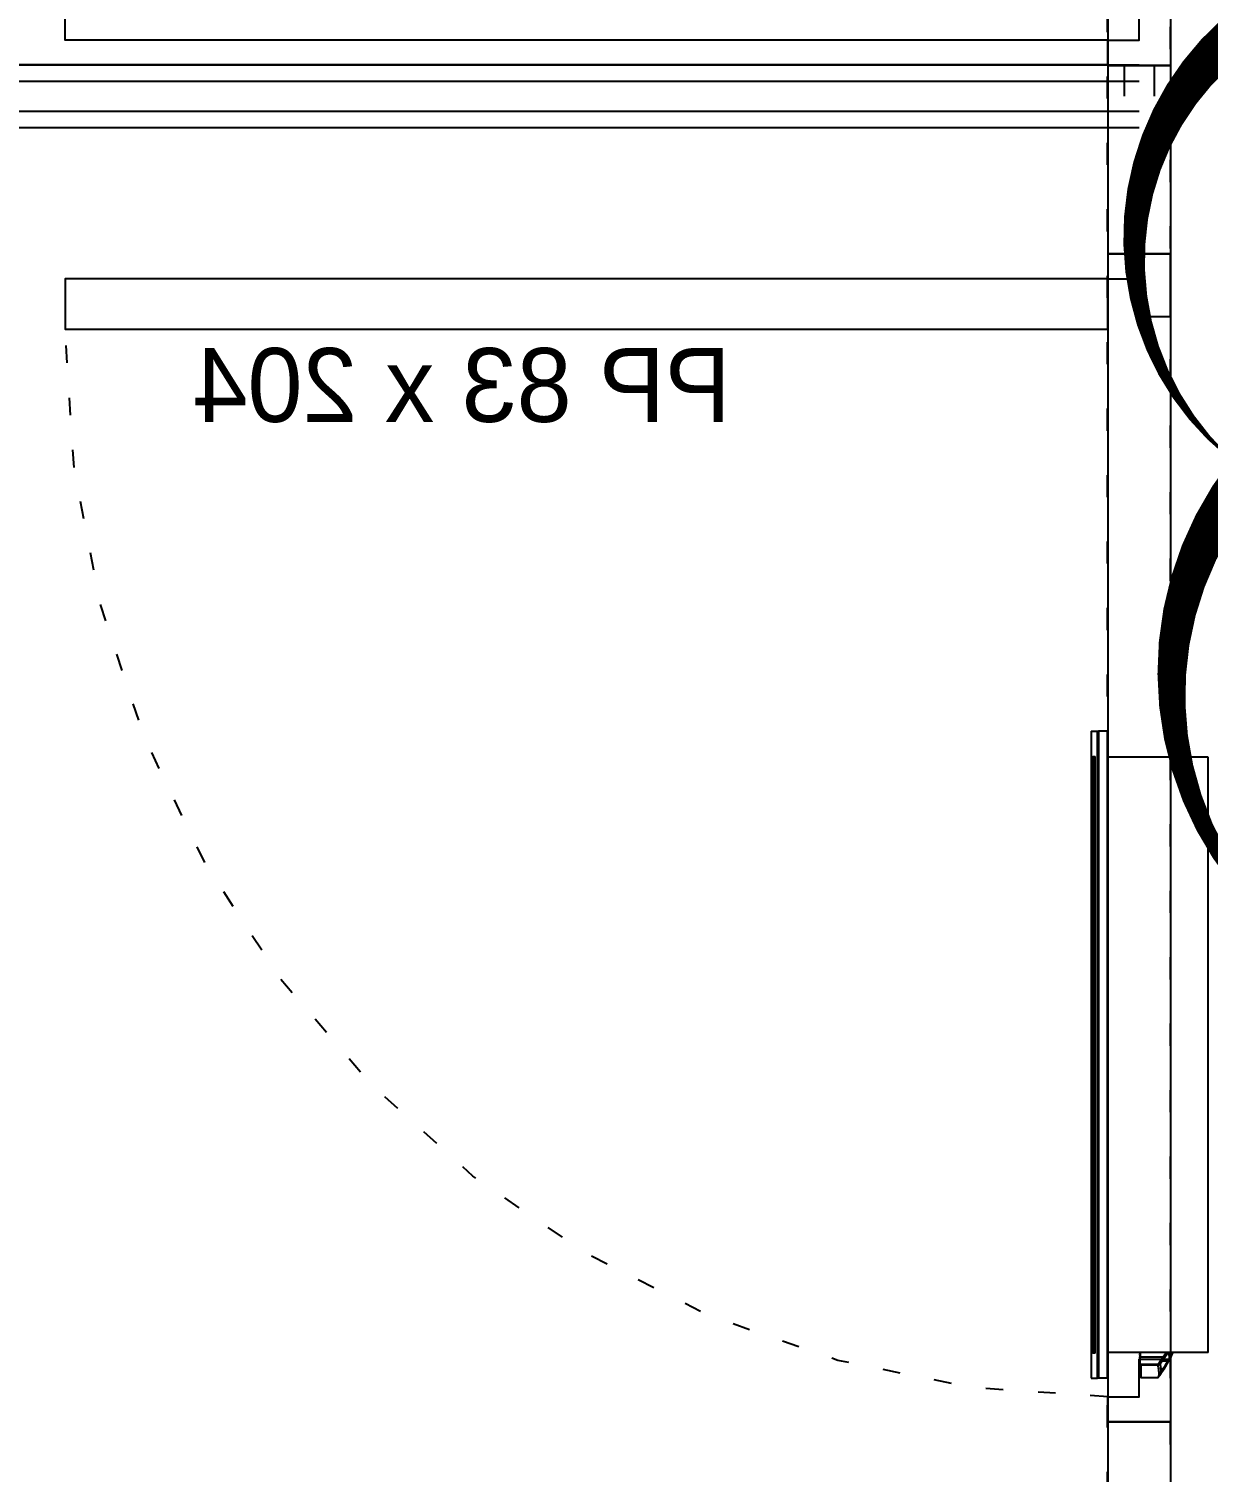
# Model space of a CAD drawing. Header units: centimetres. Extents: x 2648 to 12729, y 1890 to 6224.
# Drawn here: x 6400 to 6493.9, y 3929.4 to 4044.3 of the extents above; entities that cross this region are included whole.
import ezdxf

# ---------------------------------------------------------------- set-up
doc = ezdxf.new("R2010")
doc.units = ezdxf.units.CM
doc.linetypes.add('Style de ligne -18', pattern=[0.164042, 0.054681, -0.109361])
doc.linetypes.add('Style de ligne -5', pattern=[0.20828, 0.069425, -0.138855])
for name, color, linetype in [('B aménagement intérieur', 252, 'Continuous'), ('B Faux plafonds', 9, 'Continuous'), ('B Général', 252, 'Continuous'), ('C ANNOTATIONS-prestations', 252, 'Continuous'), ('D SURFACES-shab', 252, 'Continuous'), ('F REMPLISSAGE-vert clair', 252, 'Continuous'), ('F REMPLISSAGE-vert foncé', 252, 'Continuous'), ('prlm-MOD', 64, 'Continuous')]:
    doc.layers.add(name, color=color, linetype=linetype)
doc.layers.add('prlm-CHAUFF', color=4, linetype='Continuous', lineweight=25)
doc.layers.add('prlm-ELEC-CFO', color=10, linetype='Continuous', lineweight=25)
doc.styles.add('Eurostile', font='Eurosti.TTF')

# ---------------------------------------------------------------- blocks, each defined once
blk = doc.blocks.new('A 80.PP 80')
at = {"layer": 'B Général', "flags": 128}
blk.add_lwpolyline([(-43, 2.5), (-43, 85.5), (-39, 85.5), (-39, 2.5)], close=True, dxfattribs=at)
at = {"layer": 'B Général', "linetype": 'Style de ligne -18', "ltscale": 25.4, "flags": 128}
blk.add_lwpolyline([(46, 2.5), (45.27, 13.33), (43.1, 23.98), (39.53, 34.26), (34.61, 44), (28.44, 53.03), (21.1, 61.19), (12.74, 68.35), (3.5, 74.38), (-6.47, 79.18), (-17, 82.67), (-27.91, 84.79), (-39, 85.5)], dxfattribs=at)
at = {"layer": 'B Général', "linetype": 'Continuous', "flags": 128}
for points in [[(-45, 2.5), (-43, 2.5), (-43, 0), (-40, 0), (-40, -2.5), (-45, -2.5)], [(48, 2.5), (46, 2.5), (46, 0), (43, 0), (43, -2.5), (48, -2.5), (48, -2.5), (48, -2.5), (48, 1.79), (48, 1.79)]]:
    blk.add_lwpolyline(points, close=True, dxfattribs=at)
at = {"layer": 'C ANNOTATIONS-prestations', "insert": (-37.5, 32.5), "char_height": 5.8825, "attachment_point": 1, "rotation": 90, "line_spacing_factor": 0.894142, "style": 'Eurostile'}
blk.add_mtext('PP 83 x 204', dxfattribs=at)
blk = doc.blocks.new('A 80.Groupe-11-1')
at = {"layer": 'B aménagement intérieur', "linetype": 'Continuous'}
for p, q in [((6277.26, 4041.44), (6488.39, 4041.44)), ((6390.89, 4036.44), (6488.39, 4036.44))]:
    blk.add_line(p, q, dxfattribs=at)
at = {"layer": 'B Général', "linetype": 'Continuous'}
for p, q in [((6485.89, 4041.39), (6485.89, 4038.94)), ((6485.89, 4041.39), (6490.89, 4041.39)), ((6490.89, 4041.39), (6490.89, 4038.94)), ((6485.89, 4038.94), (6485.89, 4026.39)), ((6485.89, 4038.94), (6485.89, 4026.39)), ((6490.89, 4038.94), (6490.89, 4026.39)), ((6490.89, 4038.94), (6490.89, 4026.39)), ((6485.89, 4026.39), (6490.89, 4026.39)), ((6485.89, 3933.39), (6485.89, 3551.64)), ((6485.89, 3933.39), (6485.89, 3551.64)), ((6485.89, 3933.39), (6490.89, 3933.39)), ((6490.89, 3933.39), (6490.89, 3551.64)), ((6490.89, 3933.39), (6490.89, 3926.39))]:
    blk.add_line(p, q, dxfattribs=at)
at = {"layer": 'D SURFACES-shab', "flags": 128}
for points in [[(6280.86, 4127.43), (6225.91, 4127.43), (6225.89, 4282.39), (6485.89, 4282.39), (6485.89, 4041.44), (6280.83, 4041.44)], [(6588.81, 4134.39), (6490.89, 4134.39), (6490.89, 3926.39), (6598.81, 3926.39), (6598.81, 4016.26), (6588.81, 4016.26)], [(6485.89, 3551.39), (6225.89, 3551.39), (6225.89, 4036.44), (6385.89, 4036.44), (6385.89, 3971.44), (6390.89, 3971.44), (6390.89, 4036.44), (6485.89, 4036.44)]]:
    blk.add_lwpolyline(points, close=True, dxfattribs=at)
at = {"layer": 'F REMPLISSAGE-vert clair'}
for p, q in [((6487.19, 4041.39), (6487.19, 4038.94)), ((6489.59, 4041.39), (6489.59, 4038.94)), ((6277.26, 4040.14), (6488.39, 4040.14)), ((6277.26, 4037.74), (6488.39, 4037.74))]:
    blk.add_line(p, q, dxfattribs=at)
at = {"layer": 'F REMPLISSAGE-vert foncé', "linetype": 'Continuous'}
for p, q in [((6277.26, 4041.44), (6488.39, 4041.44)), ((6485.89, 4041.39), (6485.89, 4038.94)), ((6490.89, 4041.39), (6490.89, 4038.94)), ((6277.26, 4036.44), (6488.39, 4036.44))]:
    blk.add_line(p, q, dxfattribs=at)
at = {"layer": 'F REMPLISSAGE-vert foncé'}
for p, q in [((6487.19, 4041.39), (6487.19, 4038.94)), ((6489.59, 4041.39), (6489.59, 4038.94)), ((6277.26, 4040.14), (6488.39, 4040.14)), ((6277.26, 4037.74), (6488.39, 4037.74))]:
    blk.add_line(p, q, dxfattribs=at)
at = {"layer": 'B aménagement intérieur', "rotation": 90}
blk.add_blockref('A 80.PP 80', (6488.39, 4086.39), dxfattribs=at)
at = {"layer": 'B aménagement intérieur', "xscale": -1, "rotation": 90}
blk.add_blockref('A 80.PP 80', (6488.39, 3981.39), dxfattribs=at)
blk = doc.blocks.new('xi.SA')
at = {"layer": 'prlm-ELEC-CFO', "color": 0}
blk.add_lwpolyline([(0.2, -1.28), (5.5, 5.28)], dxfattribs=at)
blk.add_circle((-2, -4), 3.5, dxfattribs=at)

msp = doc.modelspace()

# ---------------------------------------------------------------- linework, layer by layer
at = {"layer": 'B Faux plafonds', "linetype": 'Style de ligne -5', "ltscale": 25.4, "flags": 128}
for points in [[(6786.777, 3551.389), (6786.777, 3921.389), (6485.888, 3921.389), (6485.888, 4282.389), (6225.888, 4282.389), (6226.49, 4127.408), (6281.428, 4127.458), (6280.791, 4036.469), (6225.853, 4036.419), (6225.888, 3551.389)], [(6490.888, 4134.389), (6490.852, 3926.389), (6585.775, 3926.389), (6585.788, 3998.373), (6585.811, 3998.373), (6585.811, 4083.998), (6585.803, 4083.998), (6585.811, 4134.389)]]:
    msp.add_lwpolyline(points, close=True, dxfattribs=at)
at = {"layer": 'prlm-CHAUFF', "ltscale": 50}
for p, q in [((6484.588, 3988.372), (6485.078, 3988.372)), ((6484.588, 3988.372), (6484.588, 3936.872)), ((6485.078, 3936.872), (6485.078, 3988.372)), ((6485.078, 3988.372), (6485.156, 3988.372)), ((6485.888, 3988.372), (6485.156, 3988.372)), ((6485.156, 3988.372), (6485.156, 3936.872)), ((6485.888, 3936.872), (6485.888, 3988.372)), ((6484.589, 3986.372), (6484.589, 3938.872)), ((6484.589, 3986.372), (6484.596, 3986.372)), ((6484.596, 3986.35), (6484.589, 3986.372)), ((6484.596, 3938.872), (6484.596, 3986.372)), ((6484.608, 3986.372), (6484.608, 3938.872)), ((6484.608, 3986.372), (6484.63, 3986.372)), ((6484.63, 3986.305), (6484.608, 3986.372)), ((6484.63, 3938.872), (6484.63, 3986.372)), ((6484.654, 3986.372), (6484.654, 3938.872)), ((6484.654, 3986.372), (6484.691, 3986.372)), ((6484.691, 3986.261), (6484.654, 3986.372)), ((6484.691, 3938.872), (6484.691, 3986.372)), ((6484.727, 3986.372), (6484.727, 3938.872)), ((6484.727, 3986.372), (6484.779, 3986.372)), ((6484.779, 3986.216), (6484.727, 3986.372)), ((6484.779, 3938.872), (6484.779, 3986.372)), ((6484.827, 3986.372), (6484.827, 3938.872)), ((6484.827, 3986.372), (6484.894, 3986.372)), ((6484.894, 3986.172), (6484.827, 3986.372)), ((6484.894, 3938.872), (6484.894, 3986.372)), ((6493.888, 3986.322), (6485.888, 3986.322)), ((6493.888, 3938.922), (6493.888, 3986.322)), ((6484.589, 3938.872), (6484.596, 3938.894)), ((6484.596, 3938.872), (6484.589, 3938.872)), ((6484.608, 3938.872), (6484.63, 3938.939)), ((6484.63, 3938.872), (6484.608, 3938.872)), ((6484.654, 3938.872), (6484.691, 3938.983)), ((6484.691, 3938.872), (6484.654, 3938.872)), ((6484.727, 3938.872), (6484.779, 3939.028)), ((6484.779, 3938.872), (6484.727, 3938.872)), ((6484.827, 3938.872), (6484.894, 3939.072)), ((6484.894, 3938.872), (6484.827, 3938.872)), ((6493.888, 3938.922), (6485.888, 3938.922)), ((6488.488, 3938.827), (6488.398, 3938.737)), ((6488.398, 3938.737), (6488.488, 3938.647)), ((6488.488, 3938.584), (6488.398, 3938.494)), ((6488.398, 3938.494), (6488.488, 3938.404)), ((6488.452, 3938.44), (6488.398, 3938.387)), ((6488.398, 3938.387), (6488.464, 3938.321)), ((6488.488, 3938.346), (6488.398, 3938.256)), ((6488.398, 3938.256), (6488.488, 3938.166)), ((6488.456, 3938.198), (6488.398, 3938.139)), ((6488.398, 3938.139), (6488.472, 3938.066)), ((6488.454, 3938.922), (6488.488, 3938.888)), ((6488.488, 3938.922), (6488.488, 3938.559)), ((6488.488, 3938.559), (6490.304, 3938.559)), ((6488.488, 3937.985), (6488.488, 3938.559)), ((6489.929, 3937.983), (6490.304, 3938.559)), ((6490.13, 3938.085), (6490.349, 3938.423)), ((6490.678, 3938.214), (6490.213, 3938.214)), ((6490.248, 3938.268), (6490.743, 3938.268)), ((6490.304, 3938.559), (6490.55, 3938.922)), ((6490.323, 3937.613), (6490.678, 3938.214)), ((6490.349, 3938.423), (6490.36, 3938.44)), ((6490.36, 3938.44), (6490.695, 3938.922)), ((6490.717, 3938.188), (6490.36, 3937.583)), ((6490.678, 3938.214), (6490.717, 3938.188)), ((6490.742, 3938.268), (6490.739, 3938.266)), ((6490.742, 3938.268), (6490.781, 3938.291)), ((6488.488, 3938.082), (6488.398, 3937.992)), ((6488.398, 3937.992), (6488.488, 3937.902)), ((6488.468, 3937.923), (6488.398, 3937.854)), ((6488.488, 3937.895), (6488.398, 3937.805)), ((6488.398, 3937.854), (6488.422, 3937.829)), ((6488.398, 3937.805), (6488.488, 3937.715)), ((6488.481, 3937.722), (6488.398, 3937.639)), ((6488.398, 3937.639), (6488.488, 3937.549)), ((6488.432, 3937.605), (6488.398, 3937.571)), ((6488.398, 3937.571), (6488.437, 3937.532)), ((6488.471, 3937.566), (6488.398, 3937.493)), ((6488.398, 3937.493), (6488.488, 3937.403)), ((6488.461, 3937.431), (6488.398, 3937.368)), ((6488.398, 3937.368), (6488.488, 3937.278)), ((6488.416, 3937.35), (6488.398, 3937.332)), ((6488.398, 3937.332), (6488.433, 3937.297)), ((6488.451, 3937.315), (6488.398, 3937.263)), ((6488.398, 3937.263), (6488.488, 3937.173)), ((6488.441, 3937.22), (6488.398, 3937.177)), ((6488.398, 3937.177), (6488.488, 3937.087)), ((6488.43, 3937.145), (6488.398, 3937.113)), ((6488.398, 3937.113), (6488.488, 3937.023)), ((6488.42, 3937.091), (6488.398, 3937.069)), ((6488.398, 3937.069), (6488.488, 3936.979)), ((6488.488, 3937.985), (6488.49, 3937.983)), ((6488.488, 3936.959), (6488.488, 3937.985)), ((6488.49, 3936.957), (6488.488, 3936.959)), ((6488.49, 3937.983), (6489.929, 3937.983)), ((6488.538, 3937.907), (6488.49, 3937.983)), ((6488.538, 3936.914), (6488.49, 3936.957)), ((6488.538, 3937.907), (6488.538, 3936.914)), ((6489.902, 3937.907), (6488.538, 3937.907)), ((6489.929, 3937.983), (6489.902, 3937.907)), ((6490.349, 3937.565), (6490.13, 3937.228)), ((6490.14, 3937.613), (6490.323, 3937.613)), ((6490.312, 3937.604), (6490.14, 3937.604)), ((6490.142, 3937.342), (6490.312, 3937.604)), ((6490.312, 3937.604), (6490.323, 3937.613)), ((6490.349, 3937.565), (6490.312, 3937.604)), ((6490.36, 3937.583), (6490.323, 3937.613)), ((6490.36, 3937.583), (6490.349, 3937.565)), ((6484.588, 3936.872), (6485.078, 3936.872)), ((6485.156, 3936.872), (6485.078, 3936.872)), ((6485.888, 3936.872), (6485.156, 3936.872)), ((6488.538, 3936.914), (6489.902, 3936.914))]:
    msp.add_line(p, q, dxfattribs=at)
for centre, radius, start, end in [((6490.998, 3937.899), 0.448, 124.67133, 135.49816), ((6491.342, 3937.868), 0.703, 143.033, 152.93247), ((6479.851, 3944.336), 12.5, 331.31767, 331.5903), ((6478.656, 3944.981), 13.847, 331.91822, 334.05151), ((6479.005, 3944.859), 13.432, 332.11504, 333.76315), ((6479.851, 3944.336), 12.5, 323.74938, 325.06371), ((6490.807, 3936.738), 0.836, 144.1326, 149.24253)]:
    msp.add_arc(centre, radius, start, end, dxfattribs=at)
for points, knots in [([(6490.743, 3938.268), (6490.745, 3938.27), (6490.75, 3938.275), (6490.758, 3938.282), (6490.764, 3938.291), (6490.771, 3938.3), (6490.776, 3938.31), (6490.782, 3938.321), (6490.787, 3938.333), (6490.791, 3938.346), (6490.795, 3938.359), (6490.799, 3938.374), (6490.802, 3938.389), (6490.804, 3938.404), (6490.807, 3938.421), (6490.808, 3938.438), (6490.809, 3938.456), (6490.81, 3938.475), (6490.81, 3938.501), (6490.81, 3938.534), (6490.807, 3938.576), (6490.803, 3938.621), (6490.797, 3938.669), (6490.79, 3938.72), (6490.781, 3938.775), (6490.77, 3938.832), (6490.759, 3938.88), (6490.753, 3938.91), (6490.751, 3938.919)], [0, 0, 0, 0, 0.03007729, 0.06005389, 0.0899314, 0.11971144, 0.14939564, 0.17898565, 0.20848313, 0.23788978, 0.26720728, 0.29643736, 0.32558172, 0.35464213, 0.38362033, 0.4125181, 0.44133724, 0.47007953, 0.4987468, 0.55325793, 0.60803682, 0.66309582, 0.71844711, 0.77410266, 0.83007424, 0.88637344, 0.94301163, 0.96771742, 0.96771742, 0.96771742, 0.96771742]), ([(6490.795, 3938.918), (6490.795, 3938.915), (6490.798, 3938.902), (6490.803, 3938.878), (6490.81, 3938.847), (6490.816, 3938.817), (6490.821, 3938.787), (6490.826, 3938.758), (6490.83, 3938.731), (6490.834, 3938.704), (6490.838, 3938.678), (6490.841, 3938.652), (6490.843, 3938.628), (6490.846, 3938.604), (6490.847, 3938.581), (6490.848, 3938.559), (6490.849, 3938.537), (6490.849, 3938.51), (6490.849, 3938.479), (6490.846, 3938.446), (6490.842, 3938.415), (6490.836, 3938.387), (6490.828, 3938.362), (6490.819, 3938.34), (6490.808, 3938.32), (6490.796, 3938.303), (6490.786, 3938.295), (6490.781, 3938.291)], [0.053874, 0.053874, 0.053874, 0.053874, 0.06071041, 0.09076432, 0.12064021, 0.1503557, 0.17992874, 0.20937763, 0.238721, 0.26797777, 0.29716716, 0.32630864, 0.35542192, 0.38452691, 0.4136437, 0.44279256, 0.47199386, 0.50126807, 0.55623267, 0.61100343, 0.66571537, 0.72050165, 0.7754929, 0.83081662, 0.88659665, 0.94295271, 1, 1, 1, 1]), ([(6490.844, 3938.385), (6490.845, 3938.388), (6490.849, 3938.395), (6490.854, 3938.406), (6490.858, 3938.419), (6490.862, 3938.432), (6490.866, 3938.446), (6490.869, 3938.46), (6490.871, 3938.476), (6490.874, 3938.492), (6490.875, 3938.509), (6490.876, 3938.527), (6490.877, 3938.546), (6490.877, 3938.571), (6490.877, 3938.604), (6490.874, 3938.645), (6490.87, 3938.689), (6490.865, 3938.736), (6490.857, 3938.785), (6490.848, 3938.837), (6490.84, 3938.883), (6490.834, 3938.911), (6490.832, 3938.92)], [0.10594021, 0.10594021, 0.10594021, 0.10594021, 0.13595044, 0.16948681, 0.20288603, 0.23617044, 0.26936273, 0.30248592, 0.33556328, 0.36861838, 0.40167498, 0.43475703, 0.46788866, 0.5010941, 0.56297805, 0.62469258, 0.68639421, 0.74823739, 0.81037369, 0.87295114, 0.93611354, 0.96545219, 0.96545219, 0.96545219, 0.96545219]), ([(6489.902, 3936.914), (6489.93, 3936.934), (6489.952, 3936.97), (6489.981, 3937.074), (6489.988, 3937.142), (6489.988, 3937.268), (6489.986, 3937.314), (6489.979, 3937.413), (6489.974, 3937.467), (6489.952, 3937.637), (6489.93, 3937.765), (6489.902, 3937.907)], [0, 0, 0, 0, 0.25, 0.25, 0.5, 0.5, 0.625, 0.625, 0.75, 0.75, 1, 1, 1, 1]), ([(6490.09, 3937.973), (6490.09, 3937.975), (6490.089, 3937.978), (6490.089, 3937.983), (6490.089, 3937.989), (6490.09, 3937.996), (6490.092, 3938.002), (6490.094, 3938.01), (6490.096, 3938.018), (6490.1, 3938.03), (6490.107, 3938.047), (6490.118, 3938.067), (6490.126, 3938.079), (6490.13, 3938.085)], [0, 0, 0, 0, 0.0617893, 0.1223736, 0.1824406, 0.2426966, 0.303842, 0.3665485, 0.4314399, 0.4990804, 0.6683458, 0.8326458, 1, 1, 1, 1]), ([(6490.097, 3937.175), (6490.099, 3937.179), (6490.104, 3937.185), (6490.11, 3937.196), (6490.115, 3937.208), (6490.121, 3937.221), (6490.125, 3937.235), (6490.13, 3937.25), (6490.134, 3937.265), (6490.137, 3937.282), (6490.141, 3937.299), (6490.143, 3937.317), (6490.146, 3937.336), (6490.147, 3937.356), (6490.149, 3937.377), (6490.15, 3937.399), (6490.151, 3937.422), (6490.151, 3937.452), (6490.15, 3937.492), (6490.148, 3937.541), (6490.144, 3937.594), (6490.139, 3937.649), (6490.132, 3937.708), (6490.124, 3937.769), (6490.114, 3937.834), (6490.103, 3937.902), (6490.094, 3937.95), (6490.09, 3937.973)], [0.03047123, 0.03047123, 0.03047123, 0.03047123, 0.05994566, 0.08976821, 0.11950158, 0.14915412, 0.17873427, 0.20825051, 0.23771143, 0.26712563, 0.2965018, 0.32584868, 0.35517504, 0.38448971, 0.41380153, 0.4431194, 0.47245222, 0.50180892, 0.55686694, 0.61186302, 0.66685622, 0.72190523, 0.77706824, 0.83240282, 0.88796581, 0.94381319, 1, 1, 1, 1])]:
    msp.add_open_spline(points, degree=3, knots=knots, dxfattribs=at)
at = {"layer": 'prlm-MOD'}
msp.add_lwpolyline([(6497.113, 4008.952, 0, 3.5, -0.5205671), (6497.69, 4045.026, 0, 3.5, -0.5205671), (6497.69, 4045.026, 0, 3.5, -0.5205671), (6505.191, 4079.368, 0, 3.5, -0.5205671), (6505.191, 4079.368, 0, 3.5, -0.5205671), (6535.77, 4060.898, 0, 3.5, -0.5205671), (6535.77, 4060.898, 0, 3.5, -0.5205671), (6537.789, 4025.69, 0, 3.5, -0.5205671), (6537.789, 4025.69, 0, 3.5, -0.5205671), (6537.501, 3986.73, 0, 3.5, -0.5205671), (6537.501, 3986.73, 0, 3.5, -0.5205671), (6508.076, 3967.684, 0, 3.5, -0.5205671), (6508.076, 3967.684, 0, 3.5, -0.5205671)], format="xyseb", close=True, dxfattribs=at)

# ---------------------------------------------------------------- block references
at = {"layer": 'B aménagement intérieur'}
msp.add_blockref('A 80.Groupe-11-1', (0, 0), dxfattribs=at)
at = {"layer": 'prlm-ELEC-CFO', "xscale": -1, "rotation": 270}
msp.add_blockref('xi.SA', (6478.388, 3922.655), dxfattribs=at)

doc.saveas('drawing.dxf')
